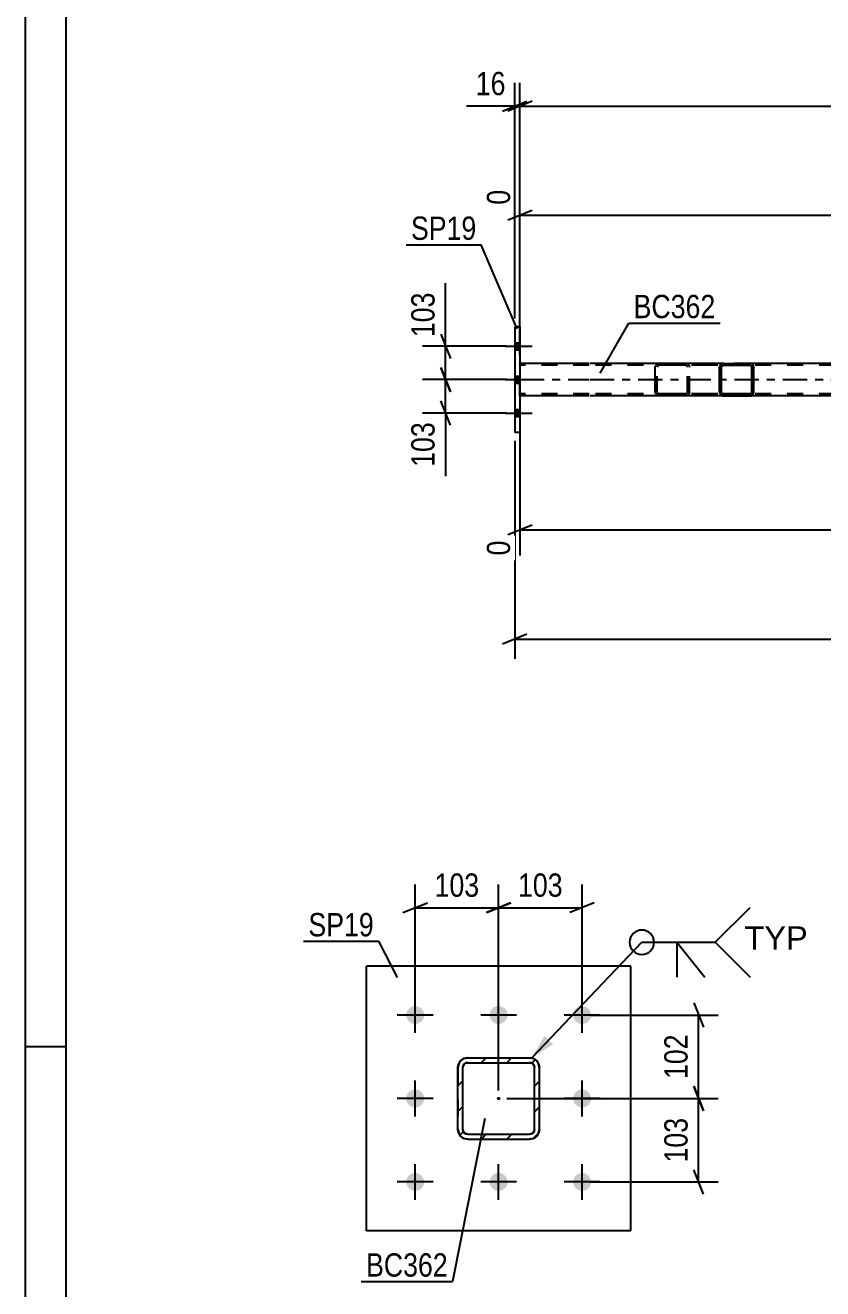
# Model space of a CAD drawing. Header units: millimetres. Extents: x 0 to 841, y 0 to 594.
# Drawn here: x 0 to 98, y 119.3 to 274.5 of the extents above; entities that cross this region are included whole.
import ezdxf

# ---------------------------------------------------------------- set-up
doc = ezdxf.new("R2010")
doc.units = ezdxf.units.MM
doc.linetypes.add('DXK_LINE_DOT2', pattern=[3.9198, 1.9599, -1.9599])
doc.linetypes.add('DXK_LINE_DOT3', pattern=[5.9187, 2.979, -0.9799, 0.9799, -0.9799])
doc.styles.add('Arial', font='ARIAL.TTF', dxfattribs={"height": 0.2})
doc.styles.add('Arial Narrow', font='ARIALN.TTF', dxfattribs={"height": 0.2})

# ---------------------------------------------------------------- blocks, each defined once
blk = doc.blocks.new('Unknown-122573297-1135')
at = {"color": 5, "linetype": 'Continuous'}
for p, q in [((0, 594), (0, 0)), ((5, 589), (5, 5)), ((5, 149), (0, 149))]:
    blk.add_line(p, q, dxfattribs=at)
blk = doc.blocks.new('Bolt-122573297-5387 - 5317')
at = {"linetype": 'Continuous'}
for points in [[(60.76, 234.62), (60.76, 235.5), (60.12, 235.5), (60.12, 234.62)], [(60.76, 234.62), (60.76, 235.5), (60.12, 235.5), (60.12, 234.62)], [(60.76, 234.62), (60.76, 235.5), (60.12, 235.5), (60.12, 234.62)], [(60.76, 230.52), (60.76, 231.4), (60.12, 231.4), (60.12, 230.52)], [(60.76, 230.52), (60.76, 231.4), (60.12, 231.4), (60.12, 230.52)], [(60.76, 226.42), (60.76, 227.3), (60.12, 227.3), (60.12, 226.42)], [(60.76, 226.42), (60.76, 227.3), (60.12, 227.3), (60.12, 226.42)], [(60.76, 226.42), (60.76, 227.3), (60.12, 227.3), (60.12, 226.42)]]:
    blk.add_hatch(color=1, dxfattribs=at).paths.add_polyline_path(points)
at = {"color": 1, "linetype": 'Continuous'}
for p, q in [((58.96, 235.06), (62.28, 235.06)), ((58.96, 235.06), (62.28, 235.06)), ((58.96, 235.06), (62.28, 235.06)), ((60.12, 235.5), (60.76, 235.5)), ((60.12, 235.5), (60.76, 235.5)), ((60.12, 235.5), (60.76, 235.5)), ((60.12, 234.62), (60.76, 234.62)), ((60.12, 234.62), (60.76, 234.62)), ((60.12, 234.62), (60.76, 234.62)), ((60.12, 231.4), (60.76, 231.4)), ((60.12, 231.4), (60.76, 231.4)), ((58.96, 230.96), (62.28, 230.96)), ((58.96, 230.96), (62.28, 230.96)), ((60.12, 230.52), (60.76, 230.52)), ((60.12, 230.52), (60.76, 230.52)), ((58.96, 226.86), (62.28, 226.86)), ((58.96, 226.86), (62.28, 226.86)), ((58.96, 226.86), (62.28, 226.86)), ((60.12, 227.3), (60.76, 227.3)), ((60.12, 227.3), (60.76, 227.3)), ((60.12, 227.3), (60.76, 227.3)), ((60.12, 226.42), (60.76, 226.42)), ((60.12, 226.42), (60.76, 226.42)), ((60.12, 226.42), (60.76, 226.42))]:
    blk.add_line(p, q, dxfattribs=at)
blk = doc.blocks.new('Part-122573297-5505 - 5317')
at = {"linetype": 'Continuous'}
h = blk.add_hatch(dxfattribs=at)
h.set_pattern_fill('', scale=0.7, style=0, pattern_type=0)
h.set_pattern_definition([(45, (89.4678, 232.6611), (-1.57154, 1.57154), [])])
h.paths.add_polyline_path([(89.51, 232.48), (89.47, 232.66), (89.36, 232.82), (89.19, 232.92), (89, 232.96), (85.78, 232.96), (85.59, 232.92), (85.42, 232.82), (85.31, 232.66), (85.28, 232.48), (85.28, 229.44), (85.31, 229.25), (85.42, 229.1), (85.59, 228.99), (85.78, 228.96), (89, 228.96), (89.19, 228.99), (89.36, 229.1), (89.47, 229.25), (89.51, 229.44)])
h.paths.add_polyline_path([(89.23, 229.35), (89.18, 229.27), (89.1, 229.22), (89, 229.2), (85.78, 229.2), (85.69, 229.22), (85.6, 229.27), (85.55, 229.35), (85.53, 229.44), (85.53, 232.48), (85.55, 232.57), (85.6, 232.65), (85.69, 232.7), (85.78, 232.72), (89, 232.72), (89.1, 232.7), (89.18, 232.65), (89.23, 232.57), (89.25, 232.48), (89.25, 229.44)])
at = {"color": 2, "linetype": 'Continuous'}
for p, q in [((77.69, 232.92), (77.89, 232.96)), ((85.78, 232.96), (77.89, 232.96)), ((85.78, 232.96), (85.59, 232.92)), ((85.78, 232.96), (89, 232.96)), ((89.19, 232.92), (89, 232.96)), ((77.38, 232.48), (77.42, 232.66)), ((77.38, 229.44), (77.38, 232.48)), ((85.31, 232.66), (85.28, 232.48)), ((85.28, 229.44), (85.28, 232.48)), ((85.53, 232.48), (85.55, 232.57)), ((85.53, 229.44), (85.53, 232.48)), ((85.55, 232.57), (85.6, 232.65)), ((85.6, 232.65), (85.69, 232.7)), ((85.69, 232.7), (85.78, 232.72)), ((85.78, 232.72), (89, 232.72)), ((89, 232.72), (89.1, 232.7)), ((89.1, 232.7), (89.18, 232.65)), ((89.18, 232.65), (89.23, 232.57)), ((89.23, 232.57), (89.25, 232.48)), ((89.25, 229.44), (89.25, 232.48)), ((89.51, 232.48), (89.47, 232.66)), ((89.51, 229.44), (89.51, 232.48)), ((77.42, 229.25), (77.38, 229.44)), ((77.89, 228.96), (77.69, 228.99)), ((85.78, 228.96), (77.89, 228.96)), ((85.28, 229.44), (85.31, 229.25)), ((85.55, 229.35), (85.53, 229.44)), ((85.6, 229.27), (85.55, 229.35)), ((85.59, 228.99), (85.78, 228.96)), ((85.69, 229.22), (85.6, 229.27)), ((85.78, 229.2), (85.69, 229.22)), ((85.78, 229.2), (89, 229.2)), ((85.78, 228.96), (89, 228.96)), ((89.1, 229.22), (89, 229.2)), ((89, 228.96), (89.19, 228.99)), ((89.18, 229.27), (89.1, 229.22)), ((89.23, 229.35), (89.18, 229.27)), ((89.25, 229.44), (89.23, 229.35)), ((89.47, 229.25), (89.51, 229.44))]:
    blk.add_line(p, q, dxfattribs=at)
at = {"color": 7, "linetype": 'DXK_LINE_DOT2'}
for p, q in [((81.1, 232.96), (81.3, 232.92)), ((89, 232.96), (85.78, 232.96)), ((77.65, 232.57), (77.63, 232.48)), ((77.63, 229.44), (77.63, 232.48)), ((77.71, 232.65), (77.65, 232.57)), ((77.79, 232.7), (77.71, 232.65)), ((77.89, 232.72), (77.79, 232.7)), ((89, 232.72), (77.89, 232.72)), ((81.2, 232.7), (81.1, 232.72)), ((81.28, 232.65), (81.2, 232.7)), ((81.34, 232.57), (81.28, 232.65)), ((81.36, 232.48), (81.34, 232.57)), ((81.36, 229.44), (81.36, 232.48)), ((81.57, 232.66), (81.61, 232.48)), ((81.61, 229.44), (81.61, 232.48)), ((77.63, 229.44), (77.65, 229.35)), ((77.65, 229.35), (77.71, 229.27)), ((77.71, 229.27), (77.79, 229.22)), ((77.79, 229.22), (77.89, 229.2)), ((89, 229.2), (77.89, 229.2)), ((81.1, 229.2), (81.2, 229.22)), ((81.3, 228.99), (81.1, 228.96)), ((81.2, 229.22), (81.28, 229.27)), ((81.28, 229.27), (81.34, 229.35)), ((81.34, 229.35), (81.36, 229.44)), ((81.61, 229.44), (81.57, 229.25)), ((89, 228.96), (85.78, 228.96))]:
    blk.add_line(p, q, dxfattribs=at)
at = {"color": 2, "linetype": 'Continuous'}
for centre, start, end in [((77.87, 232.46), 110.9283, 155.8648), ((85.77, 232.46), 110.9283, 155.8648), ((89.02, 232.46), 24.1353, 69.0718), ((77.87, 229.46), 204.1353, 249.0718), ((85.77, 229.46), 204.1353, 249.0718), ((89.02, 229.46), 290.9283, 335.8648)]:
    blk.add_arc(centre, 0.495, start, end, dxfattribs=at)
at = {"color": 7, "linetype": 'DXK_LINE_DOT2'}
for centre, start, end in [((81.12, 232.46), 24.1353, 69.0718), ((81.12, 229.46), 290.9283, 335.8648)]:
    blk.add_arc(centre, 0.495, start, end, dxfattribs=at)
blk = doc.blocks.new('Part-122573297-5441 - 5317')
at = {"color": 2, "linetype": 'Continuous'}
for p, q in [((69.28, 232.96), (60.76, 232.96)), ((77.89, 232.96), (69.38, 232.96)), ((153.76, 232.96), (89, 232.96)), ((69.28, 228.96), (60.76, 228.96)), ((77.89, 228.96), (69.38, 228.96)), ((153.76, 228.96), (89, 228.96))]:
    blk.add_line(p, q, dxfattribs=at)
at = {"color": 7, "linetype": 'DXK_LINE_DOT2'}
for p, q in [((60.76, 228.96), (60.76, 232.96)), ((89, 232.96), (77.89, 232.96)), ((69.28, 232.72), (60.76, 232.72)), ((722.71, 232.72), (69.38, 232.72)), ((69.28, 229.2), (60.76, 229.2)), ((722.71, 229.2), (69.38, 229.2)), ((89, 228.96), (77.89, 228.96))]:
    blk.add_line(p, q, dxfattribs=at)
at = {"color": 7, "linetype": 'DXK_LINE_DOT3'}
for p, q in [((60.76, 230.96), (69.28, 230.96)), ((69.38, 230.96), (722.71, 230.96))]:
    blk.add_line(p, q, dxfattribs=at)
blk = doc.blocks.new('Part-122573297-5512 - 5317')
at = {"color": 2, "linetype": 'Continuous'}
for p, q in [((60.12, 237.46), (60.76, 237.46)), ((60.12, 237.46), (60.12, 237.46)), ((60.12, 237.46), (60.12, 224.46)), ((60.76, 237.46), (60.76, 237.46)), ((60.76, 237.46), (60.76, 224.46)), ((60.76, 224.46), (60.12, 224.46))]:
    blk.add_line(p, q, dxfattribs=at)
at = {"color": 7, "linetype": 'DXK_LINE_DOT2'}
for p, q in [((60.76, 237.46), (60.12, 237.46)), ((60.76, 224.46), (60.12, 224.46))]:
    blk.add_line(p, q, dxfattribs=at)
blk = doc.blocks.new('Part-122573297-6751 - 6689')
at = {"linetype": 'Continuous'}
h = blk.add_hatch(dxfattribs=at)
h.set_pattern_fill('', scale=0.7, style=0, pattern_type=0)
h.set_pattern_definition([(45, (62.4087, 137.7523), (-1.57154, 1.57154), [])])
h.paths.add_polyline_path([(61.95, 137.66), (62.41, 137.75), (62.8, 138.01), (63.06, 138.4), (63.15, 138.86), (63.15, 146.46), (63.06, 146.92), (62.8, 147.31), (62.41, 147.57), (61.95, 147.66), (54.35, 147.66), (53.89, 147.57), (53.5, 147.31), (53.24, 146.92), (53.15, 146.46), (53.15, 138.86), (53.24, 138.4), (53.5, 138.01), (53.89, 137.75), (54.35, 137.66)])
h.paths.add_polyline_path([(54.35, 138.26), (54.12, 138.31), (53.93, 138.44), (53.8, 138.63), (53.75, 138.86), (53.75, 146.46), (53.8, 146.69), (53.93, 146.89), (54.12, 147.02), (54.35, 147.06), (61.95, 147.06), (62.18, 147.02), (62.37, 146.89), (62.5, 146.69), (62.55, 146.46), (62.55, 138.86), (62.5, 138.63), (62.37, 138.44), (62.18, 138.31), (61.95, 138.26)])
blk.add_hatch(color=30, dxfattribs=at).paths.add_polyline_path([(58.15, 142.56, -1), (58.15, 142.76, -1)])
at = {"color": 7, "linetype": 'DXK_LINE_DOT2'}
for p, q in [((53.89, 147.57), (54.35, 147.66)), ((54.35, 147.66), (61.95, 147.66)), ((61.95, 147.66), (62.41, 147.57)), ((53.15, 146.46), (53.24, 146.92)), ((53.15, 146.46), (53.15, 138.86)), ((53.8, 146.69), (53.75, 146.46)), ((53.75, 138.86), (53.75, 146.46)), ((53.93, 146.89), (53.8, 146.69)), ((54.12, 147.02), (53.93, 146.89)), ((54.35, 147.06), (54.12, 147.02)), ((54.35, 147.06), (61.95, 147.06)), ((62.18, 147.02), (61.95, 147.06)), ((62.37, 146.89), (62.18, 147.02)), ((62.5, 146.69), (62.37, 146.89)), ((62.55, 146.46), (62.5, 146.69)), ((62.55, 138.86), (62.55, 146.46)), ((63.06, 146.92), (63.15, 146.46)), ((63.15, 138.86), (63.15, 146.46)), ((53.24, 138.4), (53.15, 138.86)), ((53.75, 138.86), (53.8, 138.63)), ((53.8, 138.63), (53.93, 138.44)), ((53.93, 138.44), (54.12, 138.31)), ((54.12, 138.31), (54.35, 138.26)), ((54.35, 138.26), (61.95, 138.26)), ((61.95, 138.26), (62.18, 138.31)), ((62.18, 138.31), (62.37, 138.44)), ((62.37, 138.44), (62.5, 138.63)), ((62.5, 138.63), (62.55, 138.86)), ((63.15, 138.86), (63.06, 138.4)), ((54.35, 137.66), (53.89, 137.75)), ((54.35, 137.66), (61.95, 137.66)), ((62.41, 137.75), (61.95, 137.66))]:
    blk.add_line(p, q, dxfattribs=at)
at = {"color": 2, "linetype": 'Continuous'}
for p, q in [((54.35, 147.66), (53.89, 147.57)), ((54.35, 147.66), (54.35, 147.66)), ((54.35, 147.66), (61.95, 147.66)), ((61.95, 147.66), (61.95, 147.66)), ((62.41, 147.57), (61.95, 147.66)), ((53.24, 146.92), (53.15, 146.46)), ((53.15, 146.46), (53.15, 146.46)), ((53.15, 138.86), (53.15, 146.46)), ((53.75, 146.46), (53.8, 146.69)), ((53.75, 146.46), (53.75, 146.46)), ((53.75, 138.86), (53.75, 146.46)), ((53.8, 146.69), (53.93, 146.89)), ((53.93, 146.89), (54.12, 147.02)), ((54.12, 147.02), (54.35, 147.06)), ((54.35, 147.06), (54.35, 147.06)), ((54.35, 147.06), (61.95, 147.06)), ((61.95, 147.06), (61.95, 147.06)), ((61.95, 147.06), (62.18, 147.02)), ((62.18, 147.02), (62.37, 146.89)), ((62.37, 146.89), (62.5, 146.69)), ((62.5, 146.69), (62.55, 146.46)), ((62.55, 146.46), (62.55, 146.46)), ((62.55, 138.86), (62.55, 146.46)), ((63.15, 146.46), (63.06, 146.92)), ((63.15, 146.46), (63.15, 146.46)), ((63.15, 138.86), (63.15, 146.46)), ((53.15, 138.86), (53.15, 138.86)), ((53.15, 138.86), (53.24, 138.4)), ((53.75, 138.86), (53.75, 138.86)), ((53.8, 138.63), (53.75, 138.86)), ((53.93, 138.44), (53.8, 138.63)), ((54.12, 138.31), (53.93, 138.44)), ((54.35, 138.26), (54.12, 138.31)), ((54.35, 138.26), (54.35, 138.26)), ((54.35, 138.26), (61.95, 138.26)), ((62.18, 138.31), (61.95, 138.26)), ((61.95, 138.26), (61.95, 138.26)), ((62.37, 138.44), (62.18, 138.31)), ((62.5, 138.63), (62.37, 138.44)), ((62.55, 138.86), (62.5, 138.63)), ((62.55, 138.86), (62.55, 138.86)), ((63.06, 138.4), (63.15, 138.86)), ((63.15, 138.86), (63.15, 138.86)), ((53.89, 137.75), (54.35, 137.66)), ((54.35, 137.66), (54.35, 137.66)), ((54.35, 137.66), (61.95, 137.66)), ((61.95, 137.66), (62.41, 137.75)), ((61.95, 137.66), (61.95, 137.66))]:
    blk.add_line(p, q, dxfattribs=at)
at = {"color": 7, "linetype": 'DXK_LINE_DOT3'}
blk.add_line((58.15, 142.66), (58.15, 142.66), dxfattribs=at)
at = {"color": 30, "linetype": 'DXK_LINE_DOT3'}
blk.add_line((58.15, 142.66), (58.15, 142.66), dxfattribs=at)
at = {"color": 30, "linetype": 'Continuous'}
blk.add_circle((58.15, 142.66), 0.1, dxfattribs=at)
at = {"color": 7, "linetype": 'DXK_LINE_DOT2'}
for centre, start, end in [((54.35, 146.46), 112.5, 157.5), ((61.95, 146.46), 22.5, 67.5), ((54.35, 138.86), 202.5, 247.5), ((61.95, 138.86), 292.5, 337.5)]:
    blk.add_arc(centre, 1.2, start, end, dxfattribs=at)
at = {"color": 2, "linetype": 'Continuous'}
for centre, start, end in [((54.35, 146.46), 112.5, 157.5), ((61.95, 146.46), 22.5, 67.5), ((54.35, 138.86), 202.5, 247.5), ((61.95, 138.86), 292.5, 337.5)]:
    blk.add_arc(centre, 1.2, start, end, dxfattribs=at)
blk = doc.blocks.new('Bolt-122573297-6821 - 6689')
at = {"linetype": 'Continuous'}
for points in [[(47.9, 151.81, -1), (47.9, 154.01, -1)], [(58.15, 151.81, -1), (58.15, 154.01, -1)], [(68.4, 151.81, -1), (68.4, 154.01, -1)], [(47.9, 141.56, -1), (47.9, 143.76, -1)], [(68.4, 141.56, -1), (68.4, 143.76, -1)], [(47.9, 131.31, -1), (47.9, 133.51, -1)], [(58.15, 131.31, -1), (58.15, 133.51, -1)], [(68.4, 131.31, -1), (68.4, 133.51, -1)]]:
    blk.add_hatch(color=1, dxfattribs=at).paths.add_polyline_path(points)
at = {"color": 1, "linetype": 'Continuous'}
for p, q in [((47.9, 150.71), (47.9, 155.11)), ((58.15, 150.71), (58.15, 155.11)), ((68.4, 150.71), (68.4, 155.11)), ((50.1, 152.91), (45.7, 152.91)), ((60.35, 152.91), (55.95, 152.91)), ((70.6, 152.91), (66.2, 152.91)), ((47.9, 140.46), (47.9, 144.86)), ((68.4, 140.46), (68.4, 144.86)), ((50.1, 142.66), (45.7, 142.66)), ((70.6, 142.66), (66.2, 142.66)), ((47.9, 130.21), (47.9, 134.61)), ((58.15, 130.21), (58.15, 134.61)), ((68.4, 130.21), (68.4, 134.61)), ((50.1, 132.41), (45.7, 132.41)), ((60.35, 132.41), (55.95, 132.41)), ((70.6, 132.41), (66.2, 132.41))]:
    blk.add_line(p, q, dxfattribs=at)
blk = doc.blocks.new('Part-122573297-6813 - 6689')
at = {"color": 2, "linetype": 'Continuous'}
for p, q in [((74.4, 158.91), (41.9, 158.91)), ((41.9, 126.41), (41.9, 158.91)), ((74.4, 126.41), (74.4, 158.91)), ((74.4, 126.41), (41.9, 126.41))]:
    blk.add_line(p, q, dxfattribs=at)
blk = doc.blocks.new('StraightDimension-122573297-5717 - 5317')
at = {"color": 7, "linetype": 'Continuous'}
for p, q in [((60.12, 223.46), (60.12, 196.68)), ((61.62, 199.68), (58.62, 198.48)), ((60.12, 199.08), (731.97, 199.08))]:
    blk.add_line(p, q, dxfattribs=at)
blk = doc.blocks.new('StraightDimension-122573297-5745 - 5317')
at = {"color": 7, "linetype": 'Continuous'}
for p, q in [((60.76, 227.96), (60.76, 209.36)), ((161.16, 219.56), (161.16, 203.88)), ((62.26, 213.09), (59.26, 211.89)), ((159.66, 211.89), (162.66, 213.09)), ((60.76, 212.49), (161.16, 212.49))]:
    blk.add_line(p, q, dxfattribs=at)
at = {"color": 0}
blk.add_wipeout([(115.21, 213.24), (115.21, 217.44), (106.7, 217.44), (106.7, 213.24)], dxfattribs=at)
at = {"color": 0, "linetype": 'Continuous'}
for points in [[(60.16, 211.79), (55.96, 211.79), (55.96, 208.76), (60.16, 208.76)], [(160.56, 211.79), (156.36, 211.79), (156.36, 203.28), (160.56, 203.28)]]:
    blk.add_wipeout(points, dxfattribs=at)
at = {"color": 3, "style": 'Arial Narrow'}
blk.add_text('4124', height=2.863, dxfattribs=at).set_placement((107.3, 213.84))
at = {"color": 3, "linetype": 'Continuous', "style": 'Arial Narrow'}
for s, height, p in [('4124', 2.863, (159.96, 203.88)), ('0', 2.86, (59.56, 209.36))]:
    blk.add_text(s, height=height, rotation=90.0002, dxfattribs=at).set_placement(p)
blk = doc.blocks.new('StraightDimension-122573297-5615 - 5317')
at = {"color": 7, "linetype": 'Continuous'}
for p, q in [((51.03, 236.56), (52.23, 233.56)), ((59.12, 235.06), (48.78, 235.06)), ((51.63, 230.96), (51.63, 235.06)), ((52.23, 229.46), (51.03, 232.46)), ((59.12, 230.96), (48.78, 230.96))]:
    blk.add_line(p, q, dxfattribs=at)
at = {"color": 0}
blk.add_wipeout([(50.88, 242.27), (46.68, 242.27), (46.68, 235.58), (50.88, 235.58)], dxfattribs=at)
at = {"color": 7, "linetype": 'Continuous'}
blk.add_line((51.63, 235.06), (51.63, 242.79), dxfattribs=at)
blk.add_line((51.63, 235.06), (51.63, 242.79), dxfattribs=at)
at = {"color": 3, "style": 'Arial Narrow'}
blk.add_text('103', height=2.863, rotation=90.0002, dxfattribs=at).set_placement((50.28, 236.18))
blk = doc.blocks.new('StraightDimension-122573297-5623 - 5317')
at = {"color": 7, "linetype": 'Continuous'}
for p, q in [((51.03, 232.46), (52.23, 229.46)), ((59.12, 230.96), (48.78, 230.96)), ((51.63, 226.86), (51.63, 230.96)), ((52.23, 225.36), (51.03, 228.36)), ((59.12, 226.86), (48.78, 226.86))]:
    blk.add_line(p, q, dxfattribs=at)
at = {"color": 0}
blk.add_wipeout([(50.88, 226.33), (46.68, 226.33), (46.68, 219.65), (50.88, 219.65)], dxfattribs=at)
at = {"color": 7, "linetype": 'Continuous'}
blk.add_line((51.63, 226.86), (51.63, 219.12), dxfattribs=at)
blk.add_line((51.63, 226.86), (51.63, 219.12), dxfattribs=at)
at = {"color": 3, "style": 'Arial Narrow'}
blk.add_text('103', height=2.863, rotation=90.0002, dxfattribs=at).set_placement((50.28, 220.25))
blk = doc.blocks.new('StraightDimension-122573297-5711 - 5317')
at = {"color": 7, "linetype": 'Continuous'}
for p, q in [((161.16, 242.36), (161.16, 259.76)), ((60.76, 233.96), (60.76, 254.28)), ((62.26, 251.75), (59.26, 250.55)), ((159.66, 250.55), (162.66, 251.75)), ((60.76, 251.15), (161.16, 251.15))]:
    blk.add_line(p, q, dxfattribs=at)
at = {"color": 0, "linetype": 'Continuous'}
for points in [[(160.56, 260.36), (156.36, 260.36), (156.36, 251.85), (160.56, 251.85)], [(60.16, 254.88), (55.96, 254.88), (55.96, 251.85), (60.16, 251.85)]]:
    blk.add_wipeout(points, dxfattribs=at)
at = {"color": 0}
blk.add_wipeout([(115.21, 251.9), (115.21, 256.1), (106.7, 256.1), (106.7, 251.9)], dxfattribs=at)
at = {"color": 3, "linetype": 'Continuous', "style": 'Arial Narrow'}
for s, height, p in [('4124', 2.863, (159.96, 252.45)), ('0', 2.86, (59.56, 252.45))]:
    blk.add_text(s, height=height, rotation=90.0002, dxfattribs=at).set_placement(p)
at = {"color": 3, "style": 'Arial Narrow'}
blk.add_text('4124', height=2.863, dxfattribs=at).set_placement((107.3, 252.5))
blk = doc.blocks.new('StraightDimension-122573297-5751 - 5317')
at = {"color": 7, "linetype": 'Continuous'}
for p, q in [((60.12, 238.46), (60.12, 267.4)), ((60.76, 236.53), (60.76, 267.4)), ((58.62, 263.95), (61.62, 265.15)), ((62.26, 265.15), (59.26, 263.95)), ((60.12, 264.55), (60.76, 264.55))]:
    blk.add_line(p, q, dxfattribs=at)
at = {"color": 0}
blk.add_wipeout([(59.59, 265.3), (59.59, 269.5), (54.74, 269.5), (54.74, 265.3)], dxfattribs=at)
at = {"color": 7, "linetype": 'Continuous'}
blk.add_line((60.12, 264.55), (54.21, 264.55), dxfattribs=at)
blk.add_line((60.12, 264.55), (54.21, 264.55), dxfattribs=at)
at = {"color": 3, "style": 'Arial Narrow'}
blk.add_text('16', height=2.863, dxfattribs=at).set_placement((55.34, 265.9))
blk = doc.blocks.new('StraightDimension-122573297-5761 - 5317')
at = {"color": 7, "linetype": 'Continuous'}
for p, q in [((60.76, 236.53), (60.76, 267.4)), ((62.26, 265.15), (59.26, 263.95)), ((60.76, 264.55), (731.33, 264.55))]:
    blk.add_line(p, q, dxfattribs=at)
blk = doc.blocks.new('StraightDimension-122573297-6865 - 6689')
at = {"color": 7, "linetype": 'Continuous'}
for p, q in [((47.9, 153.91), (47.9, 168.94)), ((58.15, 143.66), (58.15, 168.94)), ((46.4, 165.49), (49.4, 166.69)), ((47.9, 166.09), (58.15, 166.09)), ((59.65, 166.69), (56.65, 165.49))]:
    blk.add_line(p, q, dxfattribs=at)
at = {"color": 0}
blk.add_wipeout([(56.37, 166.84), (56.37, 171.04), (49.68, 171.04), (49.68, 166.84)], dxfattribs=at)
at = {"color": 3, "style": 'Arial Narrow'}
blk.add_text('103', height=2.863, dxfattribs=at).set_placement((50.28, 167.44))
blk = doc.blocks.new('StraightDimension-122573297-6855 - 6689')
at = {"color": 7, "linetype": 'Continuous'}
for p, q in [((58.15, 143.66), (58.15, 168.94)), ((68.4, 153.91), (68.4, 168.94)), ((56.65, 165.49), (59.65, 166.69)), ((58.15, 166.09), (68.4, 166.09)), ((69.9, 166.69), (66.9, 165.49))]:
    blk.add_line(p, q, dxfattribs=at)
at = {"color": 0}
blk.add_wipeout([(66.62, 166.84), (66.62, 171.04), (59.93, 171.04), (59.93, 166.84)], dxfattribs=at)
at = {"color": 3, "style": 'Arial Narrow'}
blk.add_text('103', height=2.863, dxfattribs=at).set_placement((60.53, 167.44))
blk = doc.blocks.new('StraightDimension-122573297-6876 - 6689')
at = {"color": 7, "linetype": 'Continuous'}
for p, q in [((82.11, 154.41), (83.31, 151.41)), ((69.4, 152.91), (85.11, 152.91)), ((82.71, 142.66), (82.71, 152.91)), ((83.31, 141.16), (82.11, 144.16)), ((59.15, 142.66), (85.11, 142.66))]:
    blk.add_line(p, q, dxfattribs=at)
at = {"color": 0}
blk.add_wipeout([(81.96, 151.13), (77.76, 151.13), (77.76, 144.45), (81.96, 144.45)], dxfattribs=at)
at = {"color": 3, "style": 'Arial Narrow'}
blk.add_text('102', height=2.863, rotation=90.0002, dxfattribs=at).set_placement((81.36, 145.05))
blk = doc.blocks.new('StraightDimension-122573297-6886 - 6689')
at = {"color": 7, "linetype": 'Continuous'}
for p, q in [((82.11, 144.16), (83.31, 141.16)), ((59.15, 142.66), (85.11, 142.66)), ((82.71, 132.41), (82.71, 142.66)), ((83.31, 130.91), (82.11, 133.91)), ((69.4, 132.41), (85.11, 132.41))]:
    blk.add_line(p, q, dxfattribs=at)
at = {"color": 0}
blk.add_wipeout([(81.96, 140.88), (77.76, 140.88), (77.76, 134.2), (81.96, 134.2)], dxfattribs=at)
at = {"color": 3, "style": 'Arial Narrow'}
blk.add_text('103', height=2.863, rotation=90.0002, dxfattribs=at).set_placement((81.36, 134.8))
blk = doc.blocks.new('Mark-122573297-5508 - 5317')
at = {"color": 0}
blk.add_wipeout([(55.42, 248.13), (55.42, 251.13), (47.38, 251.13), (47.38, 248.13)], dxfattribs=at)
blk.add_wipeout([(55.42, 248.13), (55.42, 251.13), (47.38, 251.13), (47.38, 248.13)], dxfattribs=at)
at = {"color": 30, "linetype": 'Continuous'}
for p in [(46.78, 247.53), (60.41, 237.19)]:
    blk.add_line(p, (56.02, 247.53), dxfattribs=at)
at = {"color": 3, "style": 'Arial Narrow'}
blk.add_text('SP19', height=2.863, dxfattribs=at).set_placement((47.38, 248.13))
blk = doc.blocks.new('Mark-122573297-5437 - 5317')
at = {"color": 0}
blk.add_wipeout([(84.78, 238.51), (84.78, 241.51), (74.73, 241.51), (74.73, 238.51)], dxfattribs=at)
blk.add_wipeout([(84.78, 238.51), (84.78, 241.51), (74.73, 241.51), (74.73, 238.51)], dxfattribs=at)
at = {"color": 30, "linetype": 'Continuous'}
for p, q in [((70.6, 231.75), (74.13, 237.91)), ((74.13, 237.91), (85.38, 237.91))]:
    blk.add_line(p, q, dxfattribs=at)
at = {"color": 3, "style": 'Arial Narrow'}
blk.add_text('BC362', height=2.863, dxfattribs=at).set_placement((74.73, 238.51))
blk = doc.blocks.new('Mark-122573297-6747 - 6689')
at = {"color": 0}
blk.add_wipeout([(51.9, 120.78), (51.9, 123.78), (41.86, 123.78), (41.86, 120.78)], dxfattribs=at)
blk.add_wipeout([(51.9, 120.78), (51.9, 123.78), (41.86, 123.78), (41.86, 120.78)], dxfattribs=at)
at = {"color": 30, "linetype": 'Continuous'}
for p in [(56.46, 140.22), (41.26, 120.18)]:
    blk.add_line(p, (52.5, 120.18), dxfattribs=at)
at = {"color": 3, "style": 'Arial Narrow'}
blk.add_text('BC362', height=2.863, dxfattribs=at).set_placement((41.86, 120.78))
blk = doc.blocks.new('Mark-122573297-6809 - 6689')
at = {"color": 0}
blk.add_wipeout([(42.82, 162.58), (42.82, 165.58), (34.78, 165.58), (34.78, 162.58)], dxfattribs=at)
blk.add_wipeout([(42.82, 162.58), (42.82, 165.58), (34.78, 165.58), (34.78, 162.58)], dxfattribs=at)
at = {"color": 30, "linetype": 'Continuous'}
for p in [(34.18, 161.98), (45.73, 157.52)]:
    blk.add_line(p, (43.42, 161.98), dxfattribs=at)
at = {"color": 3, "style": 'Arial Narrow'}
blk.add_text('SP19', height=2.863, dxfattribs=at).set_placement((34.78, 162.58))
blk = doc.blocks.new('WeldMark-122573297-6896 - 6689')
at = {"linetype": 'Continuous'}
blk.add_hatch(color=30, dxfattribs=at).paths.add_polyline_path([(64.85, 149.32), (62.24, 147.66), (63.77, 150.35)])
at = {"color": 30, "linetype": 'Continuous'}
for p, q in [((62.24, 147.66), (75.74, 161.85)), ((75.74, 161.85), (84.74, 161.85))]:
    blk.add_line(p, q, dxfattribs=at)
at = {"color": 3, "linetype": 'Continuous'}
for q in [(83.46, 157.57), (80.03, 157.57)]:
    blk.add_line((80.03, 161.85), q, dxfattribs=at)
for start, end in [(90, 270), (270, 90)]:
    blk.add_arc((75.74, 161.85), 1.5, start, end, dxfattribs=at)
at = {"color": 0, "linetype": 'Continuous'}
blk.add_wipeout([(96.12, 160.95), (96.12, 163.95), (88.34, 163.95), (88.34, 160.95)], dxfattribs=at)
blk.add_wipeout([(96.12, 160.95), (96.12, 163.95), (88.34, 163.95), (88.34, 160.95)], dxfattribs=at)
at = {"color": 3, "linetype": 'Continuous'}
for q in [(89.03, 166.14), (89.03, 157.57)]:
    blk.add_line((84.74, 161.85), q, dxfattribs=at)
at = {"color": 3, "linetype": 'Continuous', "style": 'Arial'}
blk.add_text('TYP', height=2.865, dxfattribs=at).set_placement((88.34, 160.95))

msp = doc.modelspace()

# ---------------------------------------------------------------- block references
for name in ['Unknown-122573297-1135', 'Part-122573297-5512 - 5317', 'Bolt-122573297-5387 - 5317', 'Part-122573297-5441 - 5317', 'Part-122573297-5505 - 5317', 'Part-122573297-6813 - 6689', 'Bolt-122573297-6821 - 6689', 'Part-122573297-6751 - 6689']:
    msp.add_blockref(name, (0, 0))

# ---------------------------------------------------------------- next in the draw order: block references
for name in ['StraightDimension-122573297-5615 - 5317', 'StraightDimension-122573297-5717 - 5317', 'StraightDimension-122573297-6865 - 6689', 'Mark-122573297-6747 - 6689']:
    msp.add_blockref(name, (0, 0))

# ---------------------------------------------------------------- next in the draw order: block references
for name in ['StraightDimension-122573297-5711 - 5317', 'StraightDimension-122573297-5745 - 5317', 'StraightDimension-122573297-6855 - 6689', 'Mark-122573297-6809 - 6689']:
    msp.add_blockref(name, (0, 0))

# ---------------------------------------------------------------- next in the draw order: block references
for name in ['StraightDimension-122573297-5751 - 5317', 'StraightDimension-122573297-5623 - 5317', 'StraightDimension-122573297-6876 - 6689']:
    msp.add_blockref(name, (0, 0))

# ---------------------------------------------------------------- next in the draw order: block references
for name in ['StraightDimension-122573297-5761 - 5317', 'WeldMark-122573297-6896 - 6689', 'StraightDimension-122573297-6886 - 6689']:
    msp.add_blockref(name, (0, 0))

# ---------------------------------------------------------------- next in the draw order: block references
for name in ['Mark-122573297-5508 - 5317', 'Mark-122573297-5437 - 5317']:
    msp.add_blockref(name, (0, 0))

doc.saveas('drawing.dxf')
